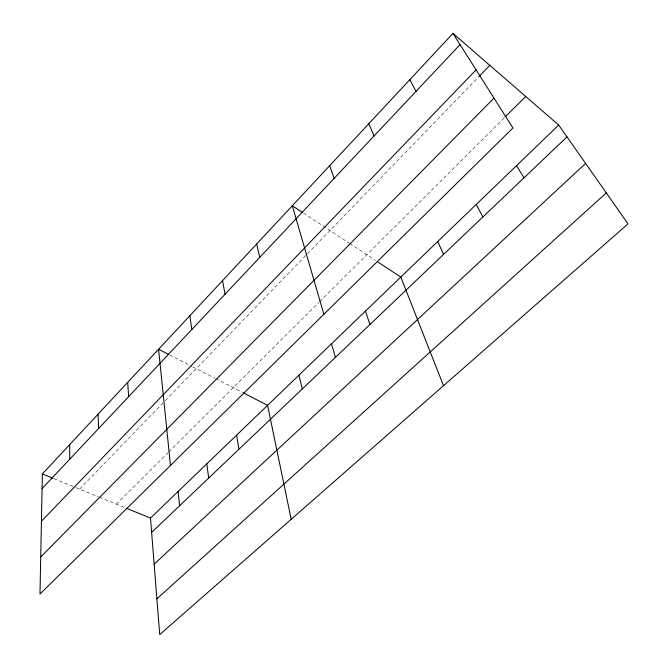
<?xml version="1.0" encoding="UTF-8"?>
<svg xmlns="http://www.w3.org/2000/svg" width="668" height="668" viewBox="0 0 668 668"><rect width="100%" height="100%" fill="white"/><g stroke="black" fill="none" stroke-linecap="round" stroke-linejoin="round"><path stroke-width="0.5" stroke-dasharray="3.34 2.5" d="M79.609 489.126L163.109 402.862M165.288 400.616L478.204 77.346M116.332 504.123L168.085 452.587M168.82 451.852L318.978 302.328M319.705 301.61L504.474 117.626M53.832 478.597L74.833 487.172M75.785 487.565L98.438 496.817M99.382 497.201L124.866 507.613M169.605 354.917L191.658 366.256M192.576 366.732L214.762 378.146M215.689 378.622L242.551 392.442M303.431 213.067L348.805 242.893M349.656 243.453L375.516 260.445"/><path stroke-width="1" d="M42.376 473.921L39.988 594.027L512.924 127.989L452.962 33.4L42.376 473.921L52.881 478.204M42.084 488.592L460.06 44.597M41.441 521.232L476.075 69.864M478.931 76.603L489.819 65.347M40.723 557.012L493.986 98.121M505.2 116.892L525.724 96.459M558.698 125.05L628.012 223.872L159.727 634.6L150.492 518.076L558.698 125.05L452.962 33.4M151.628 532.396L566.998 136.882M154.141 564.168L585.619 163.435M156.888 598.862L606.302 192.927M126.77 508.381L150.492 518.076M168.687 354.441L158.583 349.239L170.474 465.446M243.478 392.926L267.584 405.334L291.181 519.303M302.579 212.507L292.317 205.761L323.88 314.277M377.261 261.597L400.808 277.07L443.51 385.695M516.548 165.639L523.962 177.855M476.259 204.425L482.864 216.991M409.843 79.659L415.997 91.407M437.715 241.532L443.569 254.408M368.786 123.714L374.08 135.93M329.658 165.697L334.159 178.339M365.429 311.129L369.955 324.506M331.487 343.811L335.419 357.38M298.897 375.182L302.287 388.935M256.637 244.037L259.76 257.364M222.528 280.635L225.041 294.254M236.581 435.185L238.969 449.222M189.871 315.672L191.825 329.533M206.771 463.884L208.717 478.037M178.097 491.489L179.617 505.734M127.688 382.388L128.64 396.65M98.079 414.16L98.58 428.58M69.664 444.646L69.756 459.2"/></g></svg>
